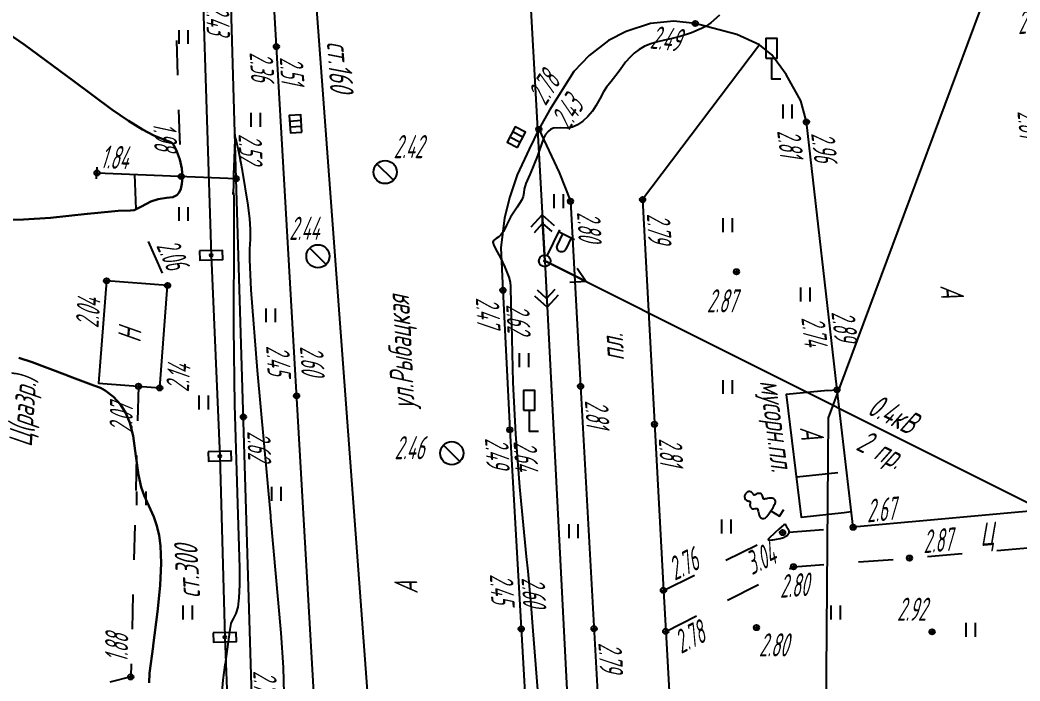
# Model space of a CAD drawing. Extents: x 1233805 to 1234355, y 654698 to 655114.
# Drawn here: x 1233949.3 to 1233992.51, y 654776.66 to 654805.24 of the extents above; entities that cross this region are included whole.
import ezdxf

# ---------------------------------------------------------------- set-up
doc = ezdxf.new("R2010")
doc.units = 0
doc.linetypes.add('ИИDash_15_15', pattern=[3, 1.5, -1.5])
for name, color, linetype, lineweight in [('ИИ_ВОДОПРОВОДЫ', 80, 'Continuous', 25), ('ИИ_ГОРИЗОНТАЛИ_ОСН', 32, 'Continuous', 25), ('ИИ_ГОРИЗОНТАЛИ_УТОЛЩ', 32, 'Continuous', 30), ('ИИ_ДОРОГИ_АД', 7, 'Continuous', 25), ('ИИ_ЛЭП_ВН', 250, 'Continuous', 25), ('ИИ_ЛЭП_НН', 250, 'Continuous', 25), ('ИИ_ОГРАДЫ', 7, 'Continuous', 25), ('ИИ_ОТМЕТКИ', 7, 'Continuous', 25), ('ИИ_СООРУЖЕНИЕ', 7, 'Continuous', 25), ('ИИ_СТРОЕНИЕ', 7, 'Continuous', 25), ('ИИ_ТЕПЛОТРАССА', 5, 'Continuous', 25), ('ИИ_ТРУБОПРОВОДЫ', 7, 'Continuous', 25), ('ИИ_УГОДЬЯ', 7, 'Continuous', 25)]:
    doc.layers.add(name, color=color, linetype=linetype, lineweight=lineweight)
doc.styles.add('VNIPISIMPLEXCUR', font='simplex.shx', dxfattribs={"width": 0.8, "oblique": 15})
doc.styles.add('ГОСТ 2.304 КУРСИВ', font='cs_gost2304.shx', dxfattribs={"oblique": 15})
doc.linetypes.add('ИИ054741_6', pattern='A,2,-0.5,[35,3dservice.shx,S=1,R=0,X=0,Y=0],-0.5,2', length=5)
doc.linetypes.add('ИИ251215', pattern='A,8,-0.6,["2Т",VNIPISIMPLEXCUR,S=2,R=0,X=0,Y=-1],-4.4,24', length=37)
doc.linetypes.add('ИИ251222', pattern='A,2,-2,3,-0.6,["В",VNIPISIMPLEXCUR,S=2,R=0,X=0,Y=-1],-2.8,3,-2,8,-2,8,-2,6', length=41.4)
doc.linetypes.add('ИИ251225', pattern='A,2,-2,3,-0.6,["2Т",VNIPISIMPLEXCUR,S=2,R=0,X=0,Y=-1],-4.4,3,-2,8,-2,8,-2,6', length=43)

# ---------------------------------------------------------------- blocks, each defined once
blk = doc.blocks.new('ИИ05401')
at = {"color": 0, "linetype": 'Continuous', "lineweight": 25}
for points in [[(-0.4, 1.2), (-0.4, 0)], [(0.4, 1.2), (0.4, 0)]]:
    blk.add_lwpolyline(points, dxfattribs=at)
blk = doc.blocks.new('ИИ053881')
at = {"color": 0, "linetype": 'Continuous', "lineweight": 25}
blk.add_lwpolyline([(0, 0.875), (0.129, 0.876), (0.342, 0.878), (0.479, 0.882), (0.614, 0.891), (0.726, 0.907), (0.816, 0.94), (0.906, 1), (0.956, 1.071), (0.983, 1.151), (0.991, 1.231), (0.986, 1.295), (0.963, 1.379), (0.932, 1.445), (0.884, 1.516), (0.798, 1.61), (0.719, 1.692), (0.646, 1.766), (0.575, 1.842), (0.536, 1.889), (0.511, 1.929), (0.501, 1.967), (0.504, 1.992), (0.518, 2.017), (0.545, 2.049), (0.608, 2.115), (0.679, 2.198), (0.732, 2.29), (0.745, 2.372), (0.736, 2.444), (0.709, 2.515), (0.672, 2.575), (0.633, 2.617), (0.596, 2.646), (0.548, 2.678), (0.495, 2.709), (0.408, 2.76), (0.363, 2.789), (0.336, 2.812), (0.324, 2.831), (0.321, 2.846), (0.325, 2.865), (0.335, 2.89), (0.353, 2.928), (0.372, 2.968), (0.4, 3.034), (0.413, 3.103), (0.412, 3.19), (0.398, 3.247), (0.363, 3.319), (0.32, 3.377), (0.284, 3.414), (0.246, 3.444), (0.181, 3.476), (0.125, 3.489), (0.07, 3.496), (0, 3.5), (-0.07, 3.496), (-0.125, 3.489), (-0.181, 3.476), (-0.246, 3.444), (-0.284, 3.414), (-0.32, 3.377), (-0.363, 3.319), (-0.398, 3.247), (-0.412, 3.19), (-0.413, 3.103), (-0.4, 3.034), (-0.372, 2.968), (-0.353, 2.928), (-0.335, 2.89), (-0.325, 2.865), (-0.321, 2.846), (-0.324, 2.831), (-0.336, 2.812), (-0.363, 2.789), (-0.408, 2.76), (-0.495, 2.709), (-0.548, 2.678), (-0.596, 2.646), (-0.633, 2.617), (-0.672, 2.575), (-0.709, 2.515), (-0.736, 2.444), (-0.745, 2.372), (-0.732, 2.29), (-0.679, 2.198), (-0.608, 2.115), (-0.545, 2.049), (-0.518, 2.017), (-0.504, 1.992), (-0.501, 1.967), (-0.511, 1.929), (-0.536, 1.889), (-0.575, 1.842), (-0.646, 1.766), (-0.719, 1.692), (-0.798, 1.61), (-0.884, 1.516), (-0.932, 1.445), (-0.963, 1.379), (-0.986, 1.295), (-0.991, 1.231), (-0.983, 1.151), (-0.956, 1.071), (-0.906, 1), (-0.816, 0.94), (-0.726, 0.907), (-0.614, 0.891), (-0.479, 0.882), (-0.342, 0.878), (-0.129, 0.876)], close=True, dxfattribs=at)
blk.add_lwpolyline([(0, 0.875), (0, 0), (0.7, 0)], dxfattribs=at)
blk = doc.blocks.new('ИИ051171')
at = {"color": 0, "linetype": 'Continuous', "lineweight": 25, "flags": 128}
blk.add_lwpolyline([(0.707, -0.707), (-0.707, 0.707)], dxfattribs=at)
at = {"color": 0, "linetype": 'Continuous', "lineweight": 25}
blk.add_circle((0, 0), 1, dxfattribs=at)
at = {"color": 0, "linetype": 'Continuous', "style": 'VNIPISIMPLEXCUR', "oblique": 15, "width": 0.8}
for tag, p in [('NUMBER', (1.7, -1)), ('HATCH', (1.7, -4.4)), ('HEIGHT', (1.7, -7.8)), ('TOP1', (1.7, -11.2)), ('TOP2', (1.7, -14.6)), ('TOP3', (1.7, -18)), ('TOP4', (1.7, -21.4)), ('TOP5', (1.7, -24.8)), ('BOTTOM', (1.7, -28.2))]:
    blk.add_attdef(tag, p, '', height=2, dxfattribs=at)
blk = doc.blocks.new('ИИ0511015')
at = {"linetype": 'Continuous', "lineweight": 25}
blk.add_hatch(color=0, dxfattribs=at).paths.add_polyline_path([(-0.05, 0, 1), (0.05, 0, 1)])
at = {"color": 0, "linetype": 'Continuous', "lineweight": 25, "flags": 128}
for points in [[(0, 0.5), (0, 3)], [(0, 2.806), (1.5, 2.806)], [(1.184, 2.806), (1.184, 1.706), (1.174, 1.617), (1.144, 1.532), (1.096, 1.456), (1.033, 1.393), (0.957, 1.345), (0.873, 1.316), (0.784, 1.306), (0.695, 1.316), (0.61, 1.345), (0.534, 1.393), (0.471, 1.456), (0.423, 1.532), (0.394, 1.617), (0.384, 1.706), (0.384, 2.806)]]:
    blk.add_lwpolyline(points, dxfattribs=at)
at = {"color": 0, "linetype": 'Continuous', "lineweight": 25}
for radius in [0.5, 0.05]:
    blk.add_circle((0, 0), radius, dxfattribs=at)
blk = doc.blocks.new('ИИ051141')
at = {"color": 0, "linetype": 'Continuous', "lineweight": 25, "flags": 128}
for points in [[(3, 1), (4, 0), (3, -1)], [(0, 0), (4, 0)], [(2.5, 0.75), (3.25, 0), (2.5, -0.75)]]:
    blk.add_lwpolyline(points, dxfattribs=at)
blk = doc.blocks.new('ИИ051144')
at = {"color": 0, "linetype": 'Continuous', "lineweight": 25, "flags": 128}
for points in [[(4, 0), (0, 0)], [(2.775, 0.707), (4, 0), (2.775, -0.707)]]:
    blk.add_lwpolyline(points, dxfattribs=at)
blk = doc.blocks.new('ИИ051083')
h = blk.add_hatch(color=0)
edge = h.paths.add_edge_path()
edge.add_arc((0, 0), 0.12, 0, 360)
at = {"color": 0}
blk.add_lwpolyline([(-0.4, -1), (0.4, -1), (0.4, 1), (-0.4, 1)], close=True, dxfattribs=at)
blk.add_circle((0, 0), 0.12, dxfattribs=at)
blk = doc.blocks.new('ИИ05128(1)')
at = {"color": 0, "linetype": 'Continuous'}
blk.add_lwpolyline([(-0.75, -0.5), (0.75, -0.5), (0.75, 0.5), (-0.75, 0.5)], close=True, dxfattribs=at)
for points in [[(-0.25, -0.5), (-0.25, 0.5)], [(0.25, -0.5), (0.25, 0.5)]]:
    blk.add_lwpolyline(points, dxfattribs=at)
blk = doc.blocks.new('ИИ052063')
at = {"color": 0, "linetype": 'Continuous', "lineweight": 25, "flags": 128}
blk.add_lwpolyline([(-0.5, 1.8), (-0.5, 1.8), (0.5, 1.8), (0.5, 1.8), (0.5, 3.5), (0.5, 3.5), (-0.5, 3.5), (-0.5, 3.5)], close=True, dxfattribs=at)
blk.add_lwpolyline([(0, 1.8), (0, 0), (0.8, 0)], dxfattribs=at)
blk = doc.blocks.new('PICKET')
at = {"color": 0, "linetype": 'Continuous', "lineweight": 25}
for p, q in [((-0.23, 0), (0.23, 0)), ((0, 0.23), (0, -0.23))]:
    blk.add_line(p, q, dxfattribs=at)
blk.add_circle((0, 0), 0.23, dxfattribs=at)
at = {"color": 0, "linetype": 'Continuous', "style": 'VNIPISIMPLEXCUR', "oblique": 15, "width": 0.8}
blk.add_attdef('OTMETKA', (1.25, 0.3), '', height=2, dxfattribs=at)
at = {"color": 8, "linetype": 'Continuous', "style": 'VNIPISIMPLEXCUR', "oblique": 15, "width": 0.8, "flags": 1}
blk.add_attdef('NOMER', (1.25, -2.7), '', height=2, dxfattribs=at)

msp = doc.modelspace()

# ---------------------------------------------------------------- linework, layer by layer
at = {"layer": 'ИИ_ВОДОПРОВОДЫ', "linetype": 'ИИ251222', "flags": 128}
msp.add_lwpolyline([(1233967.944, 655082.797), (1233967.18, 655071.793), (1233964.522, 655012.19), (1233960.74, 654978.868), (1233962.888, 654934.908), (1233961.805, 654824.993), (1233961.762, 654810.371), (1233969.882, 654700.999)], dxfattribs=at)
at = {"layer": 'ИИ_ГОРИЗОНТАЛИ_ОСН', "elevation": 2.5, "flags": 128}
for points in [[(1233979.521, 654805.449), (1233979.145, 654805.119), (1233978.944, 654804.977), (1233978.752, 654804.866), (1233978.313, 654804.687), (1233977.82, 654804.527), (1233977.419, 654804.419), (1233977.154, 654804.363), (1233976.781, 654804.28), (1233976.507, 654804.194), (1233976.275, 654804.09), (1233976.051, 654803.959), (1233975.843, 654803.807), (1233975.657, 654803.637), (1233975.462, 654803.412), (1233975.225, 654803.085), (1233975.049, 654802.838), (1233974.836, 654802.574), (1233974.638, 654802.328), (1233974.508, 654802.137), (1233974.347, 654801.833), (1233974.185, 654801.524), (1233974.035, 654801.295), (1233973.838, 654801.064), (1233973.614, 654800.862), (1233973.386, 654800.707), (1233973.167, 654800.611), (1233972.942, 654800.568), (1233972.652, 654800.57), (1233972.358, 654800.563), (1233972.23, 654800.514), (1233972.116, 654800.423), (1233972.013, 654800.291), (1233971.918, 654800.11), (1233971.745, 654799.631), (1233971.655, 654799.36), (1233971.337, 654798.588), (1233971.327, 654798.564), (1233971.16, 654798.171), (1233971.085, 654797.93), (1233971.065, 654797.77), (1233971.044, 654797.607), (1233970.989, 654797.466), (1233970.776, 654797.141), (1233970.495, 654796.716), (1233970.322, 654796.374), (1233970.186, 654796.101), (1233970.077, 654795.944), (1233969.993, 654795.866), (1233969.875, 654795.788), (1233969.762, 654795.707), (1233969.727, 654795.627), (1233969.767, 654795.483), (1233969.913, 654795.22), (1233970.064, 654794.96), (1233970.253, 654794.56), (1233970.42, 654794.118), (1233970.475, 654793.912), (1233970.492, 654793.72), (1233970.492, 654793.706), (1233970.494, 654793.675), (1233970.528, 654792.308), (1233970.531, 654792.106), (1233970.595, 654789.565), (1233970.708, 654787.334), (1233970.885, 654785.059), (1233971.173, 654782.042), (1233971.236, 654781.407), (1233971.37, 654779.976), (1233971.459, 654778.834), (1233971.459, 654778.833), (1233971.662, 654776.288)], [(1233958.587, 654800.297), (1233958.581, 654800.104), (1233958.555, 654799.218), (1233958.545, 654798.939), (1233958.534, 654798.559), (1233958.533, 654798.422), (1233958.533, 654798.36), (1233958.527, 654798.288), (1233958.521, 654798.214), (1233958.529, 654798.164), (1233958.53, 654798.162), (1233958.524, 654798.057), (1233958.521, 654798.026), (1233958.496, 654797.725), (1233958.506, 654797.704), (1233958.533, 654797.767), (1233958.533, 654797.767), (1233958.545, 654797.579), (1233958.539, 654796.242), (1233958.538, 654796.094), (1233958.529, 654791.947), (1233958.568, 654788.599), (1233958.703, 654784.321), (1233958.79, 654781.541), (1233958.787, 654780.816), (1233958.76, 654780.255), (1233958.71, 654779.857), (1233958.631, 654779.582), (1233958.518, 654779.351), (1233958.516, 654779.349), (1233958.456, 654779.256), (1233958.417, 654779.144), (1233958.37, 654778.887), (1233958.249, 654778.034), (1233958.161, 654777.407), (1233958.155, 654777.367), (1233958.069, 654776.702), (1233958.028, 654776.189)], [(1233959.756, 654762.383), (1233959.855, 654764.204), (1233960.122, 654768.79), (1233960.348, 654771.79), (1233960.549, 654773.595), (1233960.691, 654774.948), (1233960.718, 654775.513), (1233960.721, 654776.117), (1233960.68, 654777.252), (1233960.581, 654778.75), (1233960.144, 654783.724), (1233960.137, 654783.8), (1233959.568, 654790.08), (1233959.294, 654793.573), (1233959.235, 654794.885), (1233959.235, 654795.345), (1233959.255, 654795.75), (1233959.266, 654796.2), (1233959.23, 654796.637), (1233959.156, 654797.24), (1233958.92, 654798.737), (1233958.777, 654799.476), (1233958.637, 654800.063), (1233958.589, 654800.245)]]:
    msp.add_lwpolyline(points, dxfattribs=at)
at = {"layer": 'ИИ_ГОРИЗОНТАЛИ_ОСН', "elevation": 3, "flags": 128}
msp.add_lwpolyline([(1233982.284, 654782.863), (1233982.44, 654782.959), (1233982.526, 654783.082), (1233982.527, 654783.151), (1233982.485, 654783.235), (1233982.463, 654783.273), (1233982.438, 654783.322), (1233982.389, 654783.408), (1233982.348, 654783.436), (1233982.298, 654783.415), (1233982.204, 654783.329), (1233982.093, 654783.224), (1233981.929, 654783.078), (1233981.645, 654782.811), (1233981.627, 654782.774), (1233981.642, 654782.756), (1233981.789, 654782.766), (1233981.833, 654782.773), (1233981.91, 654782.783), (1233981.984, 654782.793), (1233982.14, 654782.82), (1233982.284, 654782.863)], close=True, dxfattribs=at)
at = {"layer": 'ИИ_ГОРИЗОНТАЛИ_УТОЛЩ', "elevation": 2, "flags": 128}
for points in [[(1233948.75, 654804.679), (1233949.477, 654804.181), (1233951.631, 654802.591), (1233953.276, 654801.373), (1233953.989, 654800.882), (1233954.594, 654800.507), (1233955.087, 654800.247), (1233955.517, 654800.078), (1233955.522, 654800.076), (1233955.816, 654799.961), (1233955.884, 654799.908), (1233955.943, 654799.828), (1233956.081, 654799.55), (1233956.204, 654799.211), (1233956.292, 654798.821), (1233956.317, 654798.427), (1233956.299, 654798.161), (1233956.253, 654797.942), (1233956.18, 654797.776), (1233956.081, 654797.662), (1233955.912, 654797.585), (1233955.626, 654797.547), (1233955.267, 654797.497), (1233954.95, 654797.385), (1233954.55, 654797.173), (1233954.442, 654797.112), (1233954.241, 654797.022), (1233954.071, 654797.009), (1233954.059, 654797.009), (1233953.547, 654796.992), (1233952.515, 654796.887), (1233952.21, 654796.852), (1233950.627, 654796.683), (1233949.454, 654796.607), (1233948.959, 654796.599)], [(1233949.26, 654790.63), (1233949.829, 654790.441), (1233951.246, 654789.908), (1233951.573, 654789.78), (1233952.495, 654789.445), (1233952.788, 654789.337), (1233952.987, 654789.227), (1233953.339, 654788.952), (1233953.639, 654788.623), (1233953.877, 654788.247), (1233954.051, 654787.831), (1233954.188, 654787.262), (1233954.311, 654786.393), (1233954.423, 654785.581), (1233954.544, 654785.041), (1233954.667, 654784.687), (1233954.867, 654784.241), (1233955.081, 654783.761), (1233955.219, 654783.365), (1233955.318, 654782.951), (1233955.376, 654782.509), (1233955.399, 654781.753), (1233955.355, 654780.798), (1233955.246, 654779.655), (1233955.06, 654778.198), (1233955.055, 654778.162), (1233954.905, 654777.008), (1233954.884, 654776.58)]]:
    msp.add_lwpolyline(points, dxfattribs=at)
at = {"layer": 'ИИ_ДОРОГИ_АД', "linetype": 'ИИDash_15_15', "flags": 128}
for points in [[(1233958.116, 654816.773), (1233957.719, 654816.97), (1233955.687, 654816.865), (1233956.188, 654800.16), (1233956.273, 654798.473)], [(1233954.246, 654798.557), (1233954.321, 654796.825), (1233955.682, 654793.759)], [(1233954.422, 654789.404), (1233954.089, 654776.841), (1233947.362, 654775.098), (1233946.748, 654767.544), (1233945.99, 654757.362), (1233945.775, 654747.888), (1233945.389, 654733.158), (1233944.577, 654715.305), (1233943.047, 654704.579), (1233942.66, 654702.051), (1233942.551, 654700.539)], [(1233977.198, 654778.809), (1233982.719, 654781.603), (1233987.733, 654781.976), (1234002.385, 654783.273), (1234011.303, 654784.089), (1234020.367, 654784.861)], [(1233977.097, 654780.583), (1233982.248, 654783.077), (1233985.298, 654783.309)]]:
    msp.add_lwpolyline(points, dxfattribs=at)
at = {"layer": 'ИИ_ДОРОГИ_АД', "flags": 128}
for points in [[(1233966.352, 654700.939), (1233965.556, 654712.617), (1233964.558, 654730.898), (1233962.037, 654775.424), (1233960.382, 654804.088), (1233959.962, 654811.361), (1233959.902, 654812.354), (1233959.742, 654813.113), (1233959.514, 654814.09)], [(1233994.986, 654784.199), (1233985.298, 654783.309), (1233984.585, 654789.365), (1233983.276, 654800.829), (1233983.042, 654801.747), (1233982.407, 654802.883), (1233981.789, 654803.736), (1233981.255, 654804.165), (1233980.267, 654804.607), (1233978.477, 654805.088), (1233977.552, 654805.194), (1233976.547, 654805.089), (1233975.49, 654804.743), (1233974.724, 654804.355), (1233973.897, 654803.706), (1233973.227, 654803.015), (1233972.178, 654801.347), (1233971.717, 654800.512), (1233971.295, 654799.654), (1233970.787, 654798.545), (1233970.471, 654797.596), (1233970.239, 654796.69), (1233970.07, 654795.391), (1233970.165, 654793.556), (1233970.467, 654787.523), (1233971.303, 654772.887)], [(1233981.255, 654804.165), (1233976.201, 654797.474), (1233977.097, 654780.583), (1233977.198, 654778.809), (1233977.443, 654774.406), (1233988.26, 654775.245), (1233999.428, 654776.096), (1234012.021, 654777.044), (1234021.026, 654777.722), (1234020.367, 654784.861)], [(1233971.717, 654800.512), (1233972.601, 654798.647), (1233973.084, 654797.403), (1233973.524, 654789.402), (1233974.788, 654766.58), (1233975.441, 654755.306), (1233976.262, 654741.157), (1233976.908, 654729.643), (1233977.915, 654712.174), (1233978.349, 654704.684), (1233978.54, 654701.144)], [(1233984.209, 654789.217), (1233984.599, 654789.25)], [(1233984.911, 654783.952), (1233985.218, 654783.995)]]:
    msp.add_lwpolyline(points, dxfattribs=at)
at = {"layer": 'ИИ_ЛЭП_ВН', "flags": 128}
msp.add_lwpolyline([(1233958.083, 654861.007), (1233970.192, 654826.909), (1233971.971, 654794.822), (1233974.531, 654745.11), (1233976.816, 654705.267), (1233977.1, 654701.12)], dxfattribs=at)
at = {"layer": 'ИИ_ЛЭП_НН', "flags": 128}
msp.add_lwpolyline([(1233971.971, 654794.822), (1233997.198, 654782.193), (1234032.639, 654748.781)], dxfattribs=at)
at = {"layer": 'ИИ_ОГРАДЫ', "linetype": 'ИИ054741_6'}
for points in [[(1233958.642, 654798.375), (1233958.116, 654816.773)], [(1233962.455, 654700.874), (1233961.661, 654714.13), (1233960.08, 654752.511), (1233959.434, 654772.157), (1233958.642, 654798.375), (1233952.63, 654798.624)], [(1233984.209, 654789.217), (1233982.405, 654789.042), (1233983.044, 654783.752), (1233984.911, 654783.952)], [(1233982.868, 654785.485), (1233984.642, 654785.682)]]:
    msp.add_lwpolyline(points, dxfattribs=at)
at = {"layer": 'ИИ_ОГРАДЫ', "flags": 128}
msp.add_lwpolyline([(1233952.615, 654798.374), (1233952.644, 654798.873)], dxfattribs=at)
at = {"layer": 'ИИ_СТРОЕНИЕ'}
msp.add_lwpolyline([(1233953.047, 654793.964), (1233952.702, 654789.538), (1233955.338, 654789.333), (1233955.682, 654793.759)], close=True, dxfattribs=at)
at = {"layer": 'ИИ_ТЕПЛОТРАССА', "linetype": 'ИИ251215', "flags": 128}
msp.add_lwpolyline([(1233940.751, 654864.219), (1233940.677, 654863.41), (1233940.564, 654862.435), (1233940.519, 654861.999), (1233940.446, 654861.058), (1233940.156, 654856.859), (1233940.156, 654856.483), (1233940.213, 654856.103), (1233940.496, 654855.787), (1233942.863, 654855.706), (1233955.719, 654855.238), (1233955.938, 654855.165), (1233955.865, 654854.672), (1233955.454, 654852.157), (1233955.425, 654851.555), (1233955.613, 654848.1), (1233956.032, 654840.838), (1233956.363, 654834.204), (1233956.664, 654826.916), (1233956.58, 654824.782), (1233956.702, 654816.315), (1233957.181, 654806.782), (1233957.561, 654795.066), (1233957.937, 654786.381), (1233958.155, 654778.554), (1233958.473, 654770.31), (1233958.818, 654757.999), (1233959.081, 654749.022), (1233959.509, 654738.118), (1233960.019, 654725.14), (1233960.546, 654712.625), (1233960.794, 654706.645), (1233960.89, 654704.332), (1233961.095, 654700.851)], dxfattribs=at)
at = {"layer": 'ИИ_ТЕПЛОТРАССА', "linetype": 'ИИ251225', "elevation": 25.52, "flags": 128}
msp.add_lwpolyline([(1233983.772, 654729.333), (1233984.227, 654788.042), (1233991.798, 654808.377)], dxfattribs=at)

# ---------------------------------------------------------------- block references
at = {"layer": 'ИИ_ДОРОГИ_АД', "xscale": 0.5, "yscale": 0.5, "zscale": 0.5}
for p in [(1233981.769, 654802.692), (1233971.3, 654787.467)]:
    msp.add_blockref('ИИ052063', p, dxfattribs=at)
at = {"layer": 'ИИ_ЛЭП_ВН'}
for name, xscale, yscale, zscale, rotation in [('ИИ051141', 0.4999999999999998, 0.4999999999999998, 0.4999999999999998, 93.17257528775812), ('ИИ0511015', 0.5, 0.5, 0.5, 333.8551073166739), ('ИИ051141', 0.5, 0.5, 0.5, 272.9479133626589)]:
    msp.add_blockref(name, (1233971.971, 654794.822), dxfattribs=dict(at, xscale=xscale, yscale=yscale, zscale=zscale, rotation=rotation))
at = {"layer": 'ИИ_ЛЭП_НН', "xscale": 0.4999999999999997, "yscale": 0.4999999999999997, "zscale": 0.4999999999999997, "rotation": 333.4061376402937}
msp.add_blockref('ИИ051144', (1233971.971, 654794.822), dxfattribs=at)
at = {"layer": 'ИИ_ОТМЕТКИ'}
ref = msp.add_blockref('PICKET', (1233958.412, 654806.437, 2.429), dxfattribs=dict(at, xscale=0.5, yscale=0.5, zscale=0.5))
ref.add_attrib('OTMETKA', '2.43', (1233957.334, 654805.893, 2.429), dxfattribs={"layer": '0', "color": 0, "linetype": 'Continuous', "height": 1, "rotation": 271.6388, "style": 'ГОСТ 2.304 КУРСИВ', "oblique": 15, "width": 0.65})
ref = msp.add_blockref('PICKET', (1233992.228, 654805.88, 2.804), dxfattribs=dict(at, xscale=0.5, yscale=0.5, zscale=0.5))
ref.add_attrib('OTMETKA', '2.80', (1233992.435, 654804.617, 2.804), dxfattribs={"layer": '0', "color": 0, "linetype": 'Continuous', "height": 1, "rotation": 5.7269, "style": 'ГОСТ 2.304 КУРСИВ', "oblique": 15, "width": 0.65})
ref = msp.add_blockref('PICKET', (1233978.477, 654805.088, 2.486), dxfattribs=dict(at, xscale=0.5, yscale=0.5, zscale=0.5))
ref.add_attrib('OTMETKA', '2.49', (1233976.494, 654804.009, 2.486), dxfattribs={"layer": '0', "color": 0, "linetype": 'Continuous', "height": 1, "rotation": 353.5111, "style": 'ГОСТ 2.304 КУРСИВ', "oblique": 15, "width": 0.65})
ref = msp.add_blockref('PICKET', (1233960.382, 654804.088, 2.362), dxfattribs=dict(at, xscale=0.5, yscale=0.5, zscale=0.5))
ref.add_attrib('OTMETKA', '2.36', (1233959.221, 654803.837, 2.362), dxfattribs={"layer": '0', "color": 0, "linetype": 'Continuous', "height": 1, "rotation": 273.3054, "style": 'ГОСТ 2.304 КУРСИВ', "oblique": 15, "width": 0.65})
ref = msp.add_blockref('PICKET', (1233971.717, 654800.512, 2.432), dxfattribs=dict(at, xscale=0.5, yscale=0.5, zscale=0.5))
ref.add_attrib('OTMETKA', '2.43', (1233973.023, 654800.439, 2.432), dxfattribs={"layer": '0', "color": 0, "linetype": 'Continuous', "height": 1, "rotation": 57.8318, "style": 'ГОСТ 2.304 КУРСИВ', "oblique": 15, "width": 0.65})
ref = msp.add_blockref('PICKET', (1233993.587, 654801.745, 2.814), dxfattribs=dict(at, xscale=0.5, yscale=0.5, zscale=0.5))
ref.add_attrib('OTMETKA', '2.81', (1233992.392, 654801.289, 2.814), dxfattribs={"layer": '0', "color": 0, "linetype": 'Continuous', "height": 1, "rotation": 274.5589, "style": 'ГОСТ 2.304 КУРСИВ', "oblique": 15, "width": 0.65})
ref = msp.add_blockref('PICKET', (1233983.276, 654800.829, 2.806), dxfattribs=dict(at, xscale=0.5, yscale=0.5, zscale=0.5))
ref.add_attrib('OTMETKA', '2.81', (1233982.01, 654800.447, 2.806), dxfattribs={"layer": '0', "color": 0, "linetype": 'Continuous', "height": 1, "rotation": 276.5164, "style": 'ГОСТ 2.304 КУРСИВ', "oblique": 15, "width": 0.65})
ref = msp.add_blockref('PICKET', (1233956.273, 654798.473, 1.982), dxfattribs=dict(at, xscale=0.5, yscale=0.5, zscale=0.5))
ref.add_attrib('OTMETKA', '1.98', (1233955.05, 654800.786, 1.982), dxfattribs={"layer": '0', "color": 0, "linetype": 'Continuous', "height": 1, "rotation": 272.8772, "style": 'ГОСТ 2.304 КУРСИВ', "oblique": 15, "width": 0.65})
ref = msp.add_blockref('PICKET', (1233958.642, 654798.375, 2.521), dxfattribs=dict(at, xscale=0.5, yscale=0.5, zscale=0.5))
ref.add_attrib('OTMETKA', '2.52', (1233958.746, 654800.308, 2.521), dxfattribs={"layer": '0', "color": 0, "linetype": 'Continuous', "height": 1, "rotation": 271.6388, "style": 'ГОСТ 2.304 КУРСИВ', "oblique": 15, "width": 0.65})
ref = msp.add_blockref('PICKET', (1233952.63, 654798.624, 1.843), dxfattribs=dict(at, xscale=0.5, yscale=0.5, zscale=0.5))
ref.add_attrib('OTMETKA', '1.84', (1233952.764, 654798.829, 1.843), dxfattribs={"layer": '0', "color": 0, "linetype": 'Continuous', "height": 1, "rotation": 357.6323, "style": 'ГОСТ 2.304 КУРСИВ', "oblique": 15, "width": 0.65})
ref = msp.add_blockref('PICKET', (1233973.084, 654797.403, 2.796), dxfattribs=dict(at, xscale=0.5, yscale=0.5, zscale=0.5))
ref.add_attrib('OTMETKA', '2.80', (1233973.365, 654796.931, 2.796), dxfattribs={"layer": '0', "color": 0, "linetype": 'Continuous', "height": 1, "rotation": 273.1516, "style": 'ГОСТ 2.304 КУРСИВ', "oblique": 15, "width": 0.65})
ref = msp.add_blockref('PICKET', (1233976.201, 654797.474, 2.786), dxfattribs=dict(at, xscale=0.5, yscale=0.5, zscale=0.5))
ref.add_attrib('OTMETKA', '2.79', (1233976.384, 654796.858, 2.786), dxfattribs={"layer": '0', "color": 0, "linetype": 'Continuous', "height": 1, "rotation": 273.0382, "style": 'ГОСТ 2.304 КУРСИВ', "oblique": 15, "width": 0.65})
ref = msp.add_blockref('PICKET', (1233955.682, 654793.759, 2.055), dxfattribs=dict(at, xscale=0.5, yscale=0.5, zscale=0.5))
ref.add_attrib('OTMETKA', '2.06', (1233955.175, 654795.482, 2.055), dxfattribs={"layer": '0', "color": 0, "linetype": 'Continuous', "height": 1, "rotation": 293.938, "style": 'ГОСТ 2.304 КУРСИВ', "oblique": 15, "width": 0.65})
ref = msp.add_blockref('PICKET', (1233980.258, 654794.354, 2.872), dxfattribs=dict(at, xscale=0.5, yscale=0.5, zscale=0.5))
ref.add_attrib('OTMETKA', '2.87', (1233978.977, 654792.598, 2.872), dxfattribs={"layer": '0', "color": 0, "linetype": 'Continuous', "height": 1, "style": 'ГОСТ 2.304 КУРСИВ', "oblique": 15, "width": 0.65})
ref = msp.add_blockref('PICKET', (1233953.047, 654793.964, 2.04), dxfattribs=dict(at, xscale=0.5, yscale=0.5, zscale=0.5))
ref.add_attrib('OTMETKA', '2.04', (1233952.689, 654791.908, 2.04), dxfattribs={"layer": '0', "color": 0, "linetype": 'Continuous', "height": 1, "rotation": 85.5494, "style": 'ГОСТ 2.304 КУРСИВ', "oblique": 15, "width": 0.65})
ref = msp.add_blockref('PICKET', (1233970.165, 654793.556, 2.465), dxfattribs=dict(at, xscale=0.5, yscale=0.5, zscale=0.5))
ref.add_attrib('OTMETKA', '2.47', (1233968.993, 654793.235, 2.465), dxfattribs={"layer": '0', "color": 0, "linetype": 'Continuous', "height": 1, "rotation": 272.87, "style": 'ГОСТ 2.304 КУРСИВ', "oblique": 15, "width": 0.65})
ref = msp.add_blockref('PICKET', (1233984.599, 654789.25, 2.735), dxfattribs=dict(at, xscale=0.5, yscale=0.5, zscale=0.5))
ref.add_attrib('OTMETKA', '2.74', (1233983.056, 654792.368, 2.735), dxfattribs={"layer": '0', "color": 0, "linetype": 'Continuous', "height": 1, "rotation": 276.5164, "style": 'ГОСТ 2.304 КУРСИВ', "oblique": 15, "width": 0.65})
ref = msp.add_blockref('PICKET', (1233961.254, 654788.99, 2.45), dxfattribs=dict(at, xscale=0.5, yscale=0.5, zscale=0.5))
ref.add_attrib('OTMETKA', '2.45', (1233959.934, 654791.153, 2.45), dxfattribs={"layer": '0', "color": 0, "linetype": 'Continuous', "height": 1, "rotation": 273.3054, "style": 'ГОСТ 2.304 КУРСИВ', "oblique": 15, "width": 0.65})
ref = msp.add_blockref('PICKET', (1233955.338, 654789.333, 2.139), dxfattribs=dict(at, xscale=0.5, yscale=0.5, zscale=0.5))
ref.add_attrib('OTMETKA', '2.14', (1233956.593, 654789.143, 2.139), dxfattribs={"layer": '0', "color": 0, "linetype": 'Continuous', "height": 1, "rotation": 85.5494, "style": 'ГОСТ 2.304 КУРСИВ', "oblique": 15, "width": 0.65})
ref = msp.add_blockref('PICKET', (1233954.422, 654789.404, 2.072), dxfattribs=dict(at, xscale=0.5, yscale=0.5, zscale=0.5))
ref.add_attrib('OTMETKA', '2.07', (1233954.158, 654787.383, 2.072), dxfattribs={"layer": '0', "color": 0, "linetype": 'Continuous', "height": 1, "rotation": 88.4839, "style": 'ГОСТ 2.304 КУРСИВ', "oblique": 15, "width": 0.65})
ref = msp.add_blockref('PICKET', (1233973.524, 654789.402, 2.808), dxfattribs=dict(at, xscale=0.5, yscale=0.5, zscale=0.5))
ref.add_attrib('OTMETKA', '2.81', (1233973.708, 654788.786, 2.808), dxfattribs={"layer": '0', "color": 0, "linetype": 'Continuous', "height": 1, "rotation": 273.1692, "style": 'ГОСТ 2.304 КУРСИВ', "oblique": 15, "width": 0.65})
ref = msp.add_blockref('PICKET', (1233958.953, 654788.08, 2.618), dxfattribs=dict(at, xscale=0.5, yscale=0.5, zscale=0.5))
ref.add_attrib('OTMETKA', '2.62', (1233959.122, 654787.46, 2.618), dxfattribs={"layer": '0', "color": 0, "linetype": 'Continuous', "height": 1, "rotation": 271.7302, "style": 'ГОСТ 2.304 КУРСИВ', "oblique": 15, "width": 0.65})
ref = msp.add_blockref('PICKET', (1233976.716, 654787.764, 2.806), dxfattribs=dict(at, xscale=0.5, yscale=0.5, zscale=0.5))
ref.add_attrib('OTMETKA', '2.81', (1233976.899, 654787.147, 2.806), dxfattribs={"layer": '0', "color": 0, "linetype": 'Continuous', "height": 1, "rotation": 273.0382, "style": 'ГОСТ 2.304 КУРСИВ', "oblique": 15, "width": 0.65})
ref = msp.add_blockref('PICKET', (1233970.467, 654787.523, 2.488), dxfattribs=dict(at, xscale=0.5, yscale=0.5, zscale=0.5))
ref.add_attrib('OTMETKA', '2.49', (1233969.39, 654787.162, 2.488), dxfattribs={"layer": '0', "color": 0, "linetype": 'Continuous', "height": 1, "rotation": 273.2696, "style": 'ГОСТ 2.304 КУРСИВ', "oblique": 15, "width": 0.65})
ref = msp.add_blockref('PICKET', (1233985.298, 654783.309, 2.665), dxfattribs=dict(at, xscale=0.5, yscale=0.5, zscale=0.5))
ref.add_attrib('OTMETKA', '2.67', (1233985.907, 654783.516, 2.665), dxfattribs={"layer": '0', "color": 0, "linetype": 'Continuous', "height": 1, "rotation": 5.2538, "style": 'ГОСТ 2.304 КУРСИВ', "oblique": 15, "width": 0.65})
ref = msp.add_blockref('PICKET', (1233982.248, 654783.077, 3.041), dxfattribs=dict(at, xscale=0.5, yscale=0.5, zscale=0.5))
ref.add_attrib('OTMETKA', '3.04', (1233980.924, 654781.23, 3.041), dxfattribs={"layer": '0', "color": 0, "linetype": 'Continuous', "height": 1, "rotation": 25.84, "style": 'ГОСТ 2.304 КУРСИВ', "oblique": 15, "width": 0.65})
ref = msp.add_blockref('PICKET', (1233987.733, 654781.976, 2.868), dxfattribs=dict(at, xscale=0.5, yscale=0.5, zscale=0.5))
ref.add_attrib('OTMETKA', '2.87', (1233988.342, 654782.183, 2.868), dxfattribs={"layer": '0', "color": 0, "linetype": 'Continuous', "height": 1, "rotation": 5.2538, "style": 'ГОСТ 2.304 КУРСИВ', "oblique": 15, "width": 0.65})
ref = msp.add_blockref('PICKET', (1233977.097, 654780.583, 2.762), dxfattribs=dict(at, xscale=0.5, yscale=0.5, zscale=0.5))
ref.add_attrib('OTMETKA', '2.76', (1233977.594, 654780.99, 2.762), dxfattribs={"layer": '0', "color": 0, "linetype": 'Continuous', "height": 1, "rotation": 25.84, "style": 'ГОСТ 2.304 КУРСИВ', "oblique": 15, "width": 0.65})
ref = msp.add_blockref('PICKET', (1233982.719, 654781.603, 2.797), dxfattribs=dict(at, xscale=0.5, yscale=0.5, zscale=0.5))
ref.add_attrib('OTMETKA', '2.80', (1233982.14, 654780.255, 2.797), dxfattribs={"layer": '0', "color": 0, "linetype": 'Continuous', "height": 1, "rotation": 4.2514, "style": 'ГОСТ 2.304 КУРСИВ', "oblique": 15, "width": 0.65})
ref = msp.add_blockref('PICKET', (1233970.959, 654778.915, 2.447), dxfattribs=dict(at, xscale=0.5, yscale=0.5, zscale=0.5))
ref.add_attrib('OTMETKA', '2.45', (1233969.599, 654781.277, 2.447), dxfattribs={"layer": '0', "color": 0, "linetype": 'Continuous', "height": 1, "rotation": 273.2696, "style": 'ГОСТ 2.304 КУРСИВ', "oblique": 15, "width": 0.65})
ref = msp.add_blockref('PICKET', (1233988.708, 654778.791, 2.917), dxfattribs=dict(at, xscale=0.5, yscale=0.5, zscale=0.5))
ref.add_attrib('OTMETKA', '2.92', (1233987.192, 654779.267, 2.917), dxfattribs={"layer": '0', "color": 0, "linetype": 'Continuous', "height": 1, "style": 'ГОСТ 2.304 КУРСИВ', "oblique": 15, "width": 0.65})
ref = msp.add_blockref('PICKET', (1233977.198, 654778.809, 2.775), dxfattribs=dict(at, xscale=0.5, yscale=0.5, zscale=0.5))
ref.add_attrib('OTMETKA', '2.78', (1233977.867, 654777.827, 2.775), dxfattribs={"layer": '0', "color": 0, "linetype": 'Continuous', "height": 1, "rotation": 26.8427, "style": 'ГОСТ 2.304 КУРСИВ', "oblique": 15, "width": 0.65})
ref = msp.add_blockref('PICKET', (1233954.089, 654776.841, 1.88), dxfattribs=dict(at, xscale=0.5, yscale=0.5, zscale=0.5))
ref.add_attrib('OTMETKA', '1.88', (1233953.956, 654777.47, 1.88), dxfattribs={"layer": '0', "color": 0, "linetype": 'Continuous', "height": 1, "rotation": 88.4839, "style": 'ГОСТ 2.304 КУРСИВ', "oblique": 15, "width": 0.65})
ref = msp.add_blockref('PICKET', (1233974.104, 654778.926, 2.79), dxfattribs=dict(at, xscale=0.5, yscale=0.5, zscale=0.5))
ref.add_attrib('OTMETKA', '2.79', (1233974.289, 654778.31, 2.79), dxfattribs={"layer": '0', "color": 0, "linetype": 'Continuous', "height": 1, "rotation": 273.1692, "style": 'ГОСТ 2.304 КУРСИВ', "oblique": 15, "width": 0.65})
ref = msp.add_blockref('PICKET', (1233981.122, 654778.973, 2.798), dxfattribs=dict(at, xscale=0.5, yscale=0.5, zscale=0.5))
ref.add_attrib('OTMETKA', '2.80', (1233981.22, 654777.725, 2.798), dxfattribs={"layer": '0', "color": 0, "linetype": 'Continuous', "height": 1, "style": 'ГОСТ 2.304 КУРСИВ', "oblique": 15, "width": 0.65})
ref = msp.add_blockref('PICKET', (1233959.357, 654774.715, 2.744), dxfattribs=dict(at, xscale=0.5, yscale=0.5, zscale=0.5))
ref.add_attrib('OTMETKA', '2.74', (1233959.379, 654777.104, 2.744), dxfattribs={"layer": '0', "color": 0, "linetype": 'Continuous', "height": 1, "rotation": 271.7302, "style": 'ГОСТ 2.304 КУРСИВ', "oblique": 15, "width": 0.65})
at = {"layer": 'ИИ_СООРУЖЕНИЕ', "color": 7, "xscale": 0.4999999999999992, "yscale": 0.4999999999999992, "zscale": 0.4999999999999992}
for p, rotation in [((1233961.212, 654800.746, 3.091), 93.60703522306984), ((1233970.744, 654800.173, 3.091), 62.12422246140832)]:
    msp.add_blockref('ИИ05128(1)', p, dxfattribs=dict(at, rotation=rotation))
at = {"layer": 'ИИ_ТЕПЛОТРАССА', "color": 7, "xscale": 0.4999999999999997, "yscale": 0.4999999999999997, "zscale": 0.4999999999999997, "rotation": 271.5504671430455}
for p in [(1233957.561, 654795.066), (1233957.937, 654786.381), (1233958.155, 654778.554)]:
    msp.add_blockref('ИИ051083', p, dxfattribs=at)
at = {"layer": 'ИИ_ТРУБОПРОВОДЫ'}
ref = msp.add_blockref('ИИ051171', (1233965.079, 654798.663, 2.42), dxfattribs=dict(at, xscale=0.5, yscale=0.5, zscale=0.5))
ref.add_attrib('HATCH', '2.42', (1233965.444, 654799.265, 2.42), dxfattribs={"layer": '0', "color": 0, "linetype": 'Continuous', "height": 1, "rotation": 360, "style": 'ГОСТ 2.304 КУРСИВ', "oblique": 15, "width": 0.65})
ref = msp.add_blockref('ИИ051171', (1233962.174, 654795.025, 2.44), dxfattribs=dict(at, xscale=0.5, yscale=0.5, zscale=0.5))
ref.add_attrib('HATCH', '2.44', (1233960.929, 654795.734, 2.44), dxfattribs={"layer": '0', "color": 0, "linetype": 'Continuous', "height": 1, "rotation": 360, "style": 'ГОСТ 2.304 КУРСИВ', "oblique": 15, "width": 0.65})
ref = msp.add_blockref('ИИ051171', (1233967.957, 654786.512, 2.46), dxfattribs=dict(at, xscale=0.5, yscale=0.5, zscale=0.5))
ref.add_attrib('HATCH', '2.46', (1233965.479, 654786.249, 2.46), dxfattribs={"layer": '0', "color": 0, "linetype": 'Continuous', "height": 1, "rotation": 360, "style": 'ГОСТ 2.304 КУРСИВ', "oblique": 15, "width": 0.65})
at = {"layer": 'ИИ_УГОДЬЯ', "xscale": 0.5, "yscale": 0.5, "zscale": 0.5}
for p in [(1233956.361, 654804.205), (1233959.479, 654800.627), (1233982.455, 654800.984), (1233972.57, 654797.102), (1233956.36, 654796.551), (1233979.869, 654796.072), (1233983.224, 654793.069), (1233960.126, 654792.173), (1233971.071, 654790.233), (1233979.869, 654789.072), (1233957.231, 654788.407), (1233954.538, 654784.262), (1233960.37, 654784.455), (1233979.806, 654783.039), (1233973.208, 654782.838), (1233956.536, 654779.324), (1233984.537, 654779.329), (1233990.369, 654778.572)]:
    msp.add_blockref('ИИ05401', p, dxfattribs=at)
at = {"layer": 'ИИ_УГОДЬЯ', "xscale": 0.5, "yscale": 0.5, "zscale": 0.5, "rotation": 56.59648247632377}
msp.add_blockref('ИИ053881', (1233982.108, 654783.786, -11.67), dxfattribs=at)

# ---------------------------------------------------------------- texts
at = {"layer": 'ИИ_ВОДОПРОВОДЫ', "color": 7, "style": 'ГОСТ 2.304 КУРСИВ', "oblique": 15, "width": 0.8}
msp.add_text('ст.160', height=1, rotation=274.246, dxfattribs=at).set_placement((1233962.555, 654804.291, -11.67))
at = {"layer": 'ИИ_ДОРОГИ_АД', "style": 'ГОСТ 2.304 КУРСИВ', "oblique": 15, "width": 0.8}
for s, rotation, p in [('ул.Рыбацкая', 92.9478, (1233966.358, 654788.441)), ('А', 274.5589, (1233989.052, 654793.771)), ('пл.', 93.0383, (1233975.408, 654790.523)), ('Ц(разр.)', 85.962, (1233949.808, 654786.767)), ('А', 276.716, (1233982.986, 654787.631)), ('Ц', 5.2538, (1233990.802, 654782.493)), ('А', 92.9478, (1233966.496, 654780.43))]:
    msp.add_text(s, height=1, rotation=rotation, dxfattribs=at).set_placement(p)
at = {"layer": 'ИИ_ЛЭП_НН', "style": 'ГОСТ 2.304 КУРСИВ', "oblique": 15, "width": 0.8}
for s, p in [('0.4кВ', (1233985.853, 654788.231)), ('2 пр.', (1233985.373, 654786.681))]:
    msp.add_text(s, height=1, rotation=333.4061, dxfattribs=at).set_placement(p)
at = {"layer": 'ИИ_ОТМЕТКИ', "style": 'ГОСТ 2.304 КУРСИВ', "oblique": 15, "width": 0.65}
for s, rotation, p in [('2.51', 273.3084, (1233960.524, 654803.626)), ('2.78', 57.8318, (1233972.011, 654801.495)), ('2.96', 276.5164, (1233983.481, 654800.337)), ('2.62', 272.87, (1233970.304, 654792.937)), ('2.89', 276.5164, (1233984.354, 654792.613)), ('2.60', 273.3084, (1233961.397, 654791.127)), ('2.64', 273.2696, (1233970.624, 654787.021)), ('2.60', 273.2696, (1233970.97, 654781.127))]:
    msp.add_text(s, height=1, rotation=rotation, dxfattribs=at).set_placement(p)
at = {"layer": 'ИИ_СООРУЖЕНИЕ', "style": 'ГОСТ 2.304 КУРСИВ', "oblique": 15, "width": 0.8}
msp.add_text('мусорн.пл.', height=1, rotation=277.4245, dxfattribs=at).set_placement((1233981.26, 654789.622))
at = {"layer": 'ИИ_СТРОЕНИЕ', "style": 'ГОСТ 2.304 КУРСИВ', "oblique": 15, "width": 0.8}
msp.add_text('Н', height=1, rotation=85.5494, dxfattribs=at).set_placement((1233954.512, 654791.269))
at = {"layer": 'ИИ_ТЕПЛОТРАССА', "color": 7, "style": 'ГОСТ 2.304 КУРСИВ', "oblique": 15, "width": 0.8}
msp.add_text('ст.300', height=1, rotation=93.3031, dxfattribs=at).set_placement((1233957.095, 654780.259))

doc.saveas('drawing.dxf')
